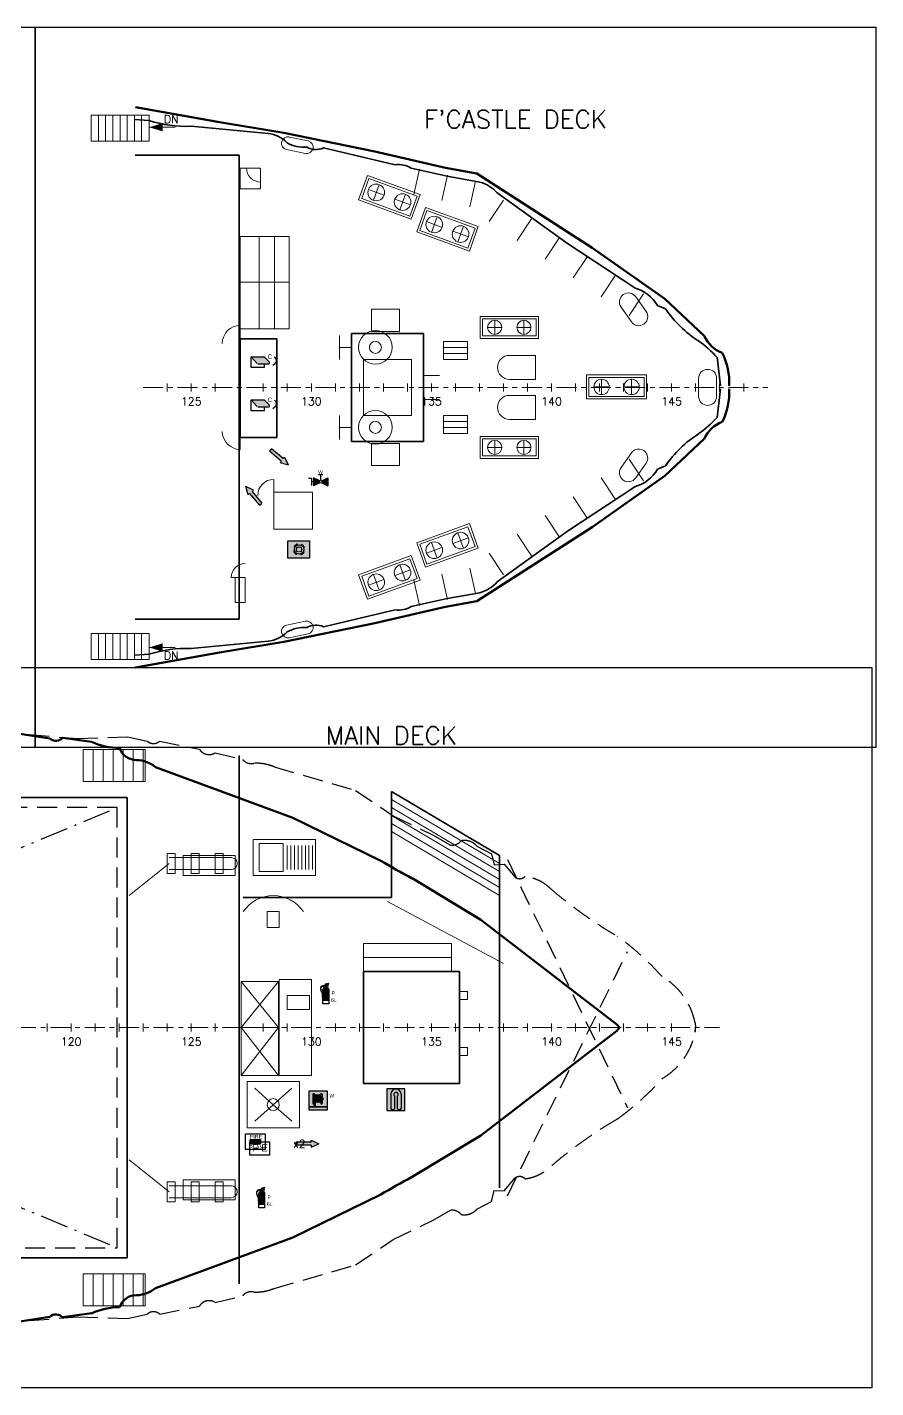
# Model space of a CAD drawing. Header units: millimetres. Extents: x -5000 to 92500, y -73000 to 27580.
# Drawn here: x 70902 to 92100, y -36000 to -2000 of the extents above; entities that cross this region are included whole.
import ezdxf
from ezdxf.enums import TextEntityAlignment as Align

# ---------------------------------------------------------------- set-up
doc = ezdxf.new("R2010")
doc.units = ezdxf.units.MM
for name, pattern in [('CENTER_S', [860, 500, -120, 120, -120]), ('DASHDOT_S', [1150, 700, -200, 50, -200]), ('DASHED_S', [750, 500, -250])]:
    doc.linetypes.add(name, pattern=pattern)
for name, color, linetype, lineweight in [('CENTER', 1, 'CENTER_S', 18), ('DASHDOT', 8, 'DASHDOT_S', 25), ('DASHED', 8, 'DASHED_S', 25), ('DETAIL', 9, 'Continuous', 13), ('DOOR', 4, 'Continuous', 18), ('FRAMES', 7, 'Continuous', 18), ('HULL', 7, 'Continuous', 50), ('STAIR', 6, 'Continuous', 18), ('STRUCT', 7, 'Continuous', 35), ('SYM-FF', 1, 'Continuous', 18), ('SYM-LSA', 3, 'Continuous', 18), ('TEXT', 7, 'Continuous', 18)]:
    doc.layers.add(name, color=color, linetype=linetype, lineweight=lineweight)
for name, color, linetype in [('dotted', 140, 'Continuous'), ('FIRE LINE', 1, 'Continuous'), ('HATCH', 1, 'Continuous'), ('INER2', 151, 'Continuous'), ('out line', 230, 'Continuous'), ('SYMBOL', 31, 'Continuous'), ('VENT', 210, 'Continuous')]:
    doc.layers.add(name, color=color, linetype=linetype)
doc.styles.add('ARIAL', font='arial.ttf')
doc.styles.add('ROMANS', font='romans.shx')
picture_1 = doc.add_image_def('image4.png', size_in_pixel=(575, 900))
picture_2 = doc.add_image_def('image5.png', size_in_pixel=(1050, 900))
picture_3 = doc.add_image_def('image6.png', size_in_pixel=(4825, 900))

# ---------------------------------------------------------------- blocks, each defined once
blk = doc.blocks.new('LBOO')
at = {"layer": 'INER2'}
h = blk.add_hatch(color=80, dxfattribs=at)
h.paths.add_polyline_path([(-2246.855, -998.691), (-2246.855, -997.659), (-2248.152, -997.659), (-2248.152, -998.691)])
h.paths.add_polyline_path([(-2247.78, -998.317, -0.284827), (-2247.777, -998.287), (-2247.743, -998.245, -0.062965), (-2247.752, -998.175, -0.101775), (-2247.729, -998.063), (-2247.756, -998.017, -0.284827), (-2247.755, -997.986, -0.140554), (-2247.612, -997.864, -0.284827), (-2247.582, -997.868), (-2247.54, -997.902, -0.165802), (-2247.358, -997.916), (-2247.312, -997.888, -0.284827), (-2247.281, -997.889, -0.140554), (-2247.159, -998.032, -0.284827), (-2247.163, -998.063), (-2247.197, -998.104, -0.062965), (-2247.188, -998.175, -0.101775), (-2247.211, -998.286), (-2247.184, -998.332, -0.284827), (-2247.184, -998.363, -0.140554), (-2247.328, -998.485, -0.284827), (-2247.358, -998.482), (-2247.399, -998.448, -0.165802), (-2247.581, -998.434), (-2247.627, -998.461, -0.284827), (-2247.658, -998.46, -0.140554)])
h.paths.add_polyline_path([(-2247.635, -998.175, -1), (-2247.304, -998.175, -1)])
at = {"layer": 'dotted', "color": 6}
for p, q in [((-2247.729, -998.063), (-2247.756, -998.017)), ((-2247.54, -997.902), (-2247.582, -997.868)), ((-2247.358, -997.916), (-2247.312, -997.888)), ((-2247.197, -998.104), (-2247.163, -998.063)), ((-2247.743, -998.245), (-2247.777, -998.287)), ((-2247.581, -998.434), (-2247.627, -998.461)), ((-2247.399, -998.448), (-2247.358, -998.482)), ((-2247.211, -998.286), (-2247.184, -998.332))]:
    blk.add_line(p, q, dxfattribs=at)
blk.add_lwpolyline([(-2248.152, -997.659), (-2246.855, -997.659), (-2246.855, -998.691), (-2248.152, -998.691)], close=True, dxfattribs=at)
for radius in [0.282, 0.165]:
    blk.add_circle((-2247.47, -998.175), radius, dxfattribs=at)
for centre, radius, start, end in [((-2247.731, -998.002), 0.0289, 146.58465, 210.17814), ((-2247.47, -998.175), 0.342, 114.5816, 146.58465), ((-2247.6, -997.89), 0.0289, 50.98811, 114.5816), ((-2247.297, -997.913), 0.0289, 56.58465, 120.17814), ((-2247.47, -998.175), 0.342, 24.5816, 56.58465), ((-2247.185, -998.044), 0.0289, 320.98811, 24.5816), ((-2247.754, -998.305), 0.0289, 140.98811, 204.5816), ((-2247.47, -998.175), 0.342, 204.5816, 236.58465), ((-2247.642, -998.436), 0.0289, 236.58465, 300.17814), ((-2247.34, -998.459), 0.0289, 230.98811, 294.5816), ((-2247.47, -998.175), 0.342, 294.5816, 326.58465), ((-2247.209, -998.347), 0.0289, 326.58465, 30.17814)]:
    blk.add_arc(centre, radius, start, end, dxfattribs=at)
blk = doc.blocks.new('FPR-LIFE BUOYS')
at = {"layer": 'dotted', "color": 1, "xscale": 0.45989954711139, "yscale": 0.45989954711139}
blk.add_blockref('LBOO', (1033.626, 459.06), dxfattribs=at)
blk = doc.blocks.new('hyd')
at = {"layer": 'FIRE LINE'}
for color, points in [(1, [(1942.494, -4114.805), (1942.122, -4114.633), (1942.122, -4115.111), (1942.494, -4114.939, -0.219445), (1942.463, -4114.872, -0.219445)]), (80, [(1942.608, -4114.805, -0.219445), (1942.639, -4114.872, -0.219445), (1942.608, -4114.939), (1942.981, -4115.111), (1942.981, -4114.633)])]:
    blk.add_hatch(color=color, dxfattribs=at).paths.add_polyline_path(points)
at = {"layer": 'dotted', "color": 6}
for p, q in [((1941.816, -4114.646), (1941.99, -4114.646)), ((1941.99, -4114.646), (1941.99, -4115.098)), ((1942.109, -4114.872), (1941.99, -4114.872)), ((1942.122, -4114.633), (1942.122, -4115.111)), ((1942.495, -4114.805), (1942.122, -4114.633)), ((1942.495, -4114.939), (1942.122, -4115.111)), ((1942.418, -4114.43), (1942.686, -4114.43)), ((1942.552, -4114.784), (1942.552, -4114.43)), ((1942.609, -4114.805), (1942.981, -4114.633)), ((1942.609, -4114.939), (1942.981, -4115.111)), ((1942.981, -4114.633), (1942.981, -4115.111))]:
    blk.add_line(p, q, dxfattribs=at)
blk.add_circle((1942.552, -4114.872), 0.088, dxfattribs=at)
at = {"layer": 'dotted', "color": 6, "style": 'ARIAL'}
blk.add_text('W', height=0.212, dxfattribs=at).set_placement((1942.4, -4114.388))
blk = doc.blocks.new('FPR-WATER FIRE HYDRANT')
at = {"layer": 'VENT', "color": 2, "xscale": 0.45989954711139, "yscale": 0.45989954711139}
blk.add_blockref('hyd', (-893.308, 1892.371), dxfattribs=at)
blk = doc.blocks.new('duc')
at = {"layer": 'HATCH'}
blk.add_hatch(color=2, dxfattribs=at).paths.add_polyline_path([(-2247.242, -951.283, 0.205997), (-2247.283, -951.265), (-2248.055, -951.265), (-2247.68, -951.661, 0.205997), (-2247.64, -951.678), (-2246.998, -951.678, 0.657476), (-2246.957, -951.584)])
at = {"layer": 'dotted', "color": 6}
for p, q in [((-2248.054, -951.263), (-2247.68, -951.659)), ((-2248.054, -951.263), (-2247.282, -951.263)), ((-2248.054, -951.911), (-2248.054, -951.263)), ((-2247.639, -951.677), (-2246.997, -951.677)), ((-2247.258, -951.677), (-2247.258, -951.911)), ((-2247.242, -951.281), (-2246.957, -951.583)), ((-2246.754, -951.764), (-2246.615, -951.657)), ((-2247.258, -951.911), (-2248.054, -951.911))]:
    blk.add_line(p, q, dxfattribs=at)
blk.add_lwpolyline([(-2246.754, -951.764), (-2246.615, -951.657)], dxfattribs=at)
for centre, radius, start, end in [((-2247.282, -951.319), 0.0558, 43.44032, 90), ((-2246.997, -951.621), 0.0558, 270, 43.44032), ((-2246.772, -951.48), 0.237, 311.72362, 57.12213)]:
    blk.add_arc(centre, radius, start, end, dxfattribs=at)
at = {"layer": 'dotted', "color": 6, "style": 'ARIAL'}
blk.add_text('C', height=0.264, dxfattribs=at).set_placement((-2247.06, -951.386))
blk = doc.blocks.new('FPR-CARGO SPACES VENTILATION FIRE DUMPING')
at = {"layer": 'dotted', "color": 6, "xscale": 0.45989954711139, "yscale": 0.45989954711139}
blk.add_blockref('duc', (1033.53, 437.634), dxfattribs=at)
blk = doc.blocks.new('arro')
at = {"layer": 'INER2'}
blk.add_hatch(color=80, dxfattribs=at).paths.add_polyline_path([(1721.956, -4085.057), (1721.956, -4085.164), (1721.044, -4085.164), (1721.043, -4085.359), (1721.956, -4085.359), (1721.956, -4085.465), (1722.413, -4085.261)])
at = {"layer": 'dotted', "color": 6}
for p, q in [((1721.957, -4085.164), (1721.044, -4085.164)), ((1721.044, -4085.164), (1721.044, -4085.359)), ((1721.957, -4085.359), (1721.044, -4085.359)), ((1721.957, -4085.164), (1721.957, -4085.057)), ((1721.957, -4085.057), (1722.413, -4085.261)), ((1721.957, -4085.465), (1722.413, -4085.261)), ((1721.957, -4085.359), (1721.957, -4085.465))]:
    blk.add_line(p, q, dxfattribs=at)
blk = doc.blocks.new('FPR-PRIMARY MEANS OF ESCAPE')
at = {"layer": 'VENT', "color": 1, "xscale": 0.45989954711139, "yscale": 0.45989954711139}
blk.add_blockref('arro', (-791.822, 1878.81), dxfattribs=at)
blk = doc.blocks.new('POW 6KG')
at = {"layer": 'SYMBOL'}
h = blk.add_hatch(color=1, dxfattribs=at)
edge = h.paths.add_edge_path()
edge.add_line((-2247.284, -963.924), (-2247.634, -963.924))
edge.add_line((-2247.634, -963.924), (-2247.634, -964.082))
edge.add_arc((-2248.466, -964.172), 0.837, 353.77345, 366.22655, ccw=False)
edge.add_line((-2247.634, -964.263), (-2247.634, -964.482))
edge.add_line((-2247.634, -964.482), (-2247.284, -964.482))
edge.add_line((-2247.284, -964.482), (-2247.284, -963.924))
h.paths.add_polyline_path([(-2247.284, -964.696), (-2247.634, -964.696)])
edge = h.paths.add_edge_path()
edge.add_arc((-2247.459, -963.864), 0.175, 90, 172.15004)
edge.add_line((-2247.632, -963.84), (-2247.285, -963.84))
edge.add_arc((-2247.459, -963.864), 0.175, 7.84996, 90)
h = blk.add_hatch(color=256, dxfattribs=at)
edge = h.paths.add_edge_path()
edge.add_line((-2247.42, -963.619), (-2247.303, -963.631))
edge.add_line((-2247.303, -963.631), (-2247.303, -963.619))
edge.add_line((-2247.303, -963.619), (-2247.42, -963.597))
edge.add_line((-2247.42, -963.597), (-2247.42, -963.559))
edge.add_line((-2247.42, -963.559), (-2247.279, -963.514))
edge.add_line((-2247.279, -963.514), (-2247.29, -963.483))
edge.add_line((-2247.29, -963.483), (-2247.501, -963.528))
edge.add_line((-2247.501, -963.528), (-2247.501, -963.615))
at = {"layer": 'dotted', "color": 6}
blk.add_lwpolyline([(-2247.285, -964.695), (-2247.636, -964.695), (-2247.636, -963.863, -0.414214), (-2247.46, -963.688), (-2247.46, -963.688, -0.414214), (-2247.285, -963.863)], format="xyb", close=True, dxfattribs=at)
for points in [[(-2247.285, -963.924), (-2247.636, -963.924)], [(-2247.634, -963.839), (-2247.287, -963.839)], [(-2247.29, -963.483), (-2247.501, -963.528)], [(-2247.501, -963.526), (-2247.501, -963.613)], [(-2247.501, -963.639), (-2247.501, -963.693)], [(-2247.42, -963.559), (-2247.279, -963.513)], [(-2247.42, -963.595), (-2247.42, -963.557)], [(-2247.303, -963.617), (-2247.42, -963.595)], [(-2247.42, -963.617), (-2247.303, -963.629)], [(-2247.42, -963.693), (-2247.42, -963.617)], [(-2247.303, -963.629), (-2247.303, -963.617)], [(-2247.279, -963.513), (-2247.29, -963.483)], [(-2247.67, -964.302), (-2247.643, -964.302)], [(-2247.636, -964.482), (-2247.285, -964.482)]]:
    blk.add_lwpolyline(points, dxfattribs=at)
blk.add_lwpolyline([(-2247.501, -963.693, -0.106872), (-2247.42, -963.693)], format="xyb", dxfattribs=at)
for points, knots in [([(-2247.501, -963.613), (-2247.514, -963.612), (-2247.527, -963.611), (-2247.568, -963.609), (-2247.595, -963.609), (-2247.649, -963.617), (-2247.676, -963.625), (-2247.712, -963.647), (-2247.724, -963.658), (-2247.745, -963.681), (-2247.753, -963.694), (-2247.769, -963.724), (-2247.776, -963.742), (-2247.782, -963.778), (-2247.783, -963.796), (-2247.777, -963.847), (-2247.767, -963.878), (-2247.746, -963.928), (-2247.736, -963.948), (-2247.719, -963.986), (-2247.71, -964.004), (-2247.696, -964.041), (-2247.689, -964.06), (-2247.68, -964.099), (-2247.677, -964.119), (-2247.67, -964.181), (-2247.669, -964.224), (-2247.67, -964.279), (-2247.67, -964.29), (-2247.67, -964.302)], [0.027104, 0.027104, 0.027104, 0.027104, 0.680846, 0.680846, 2.042538, 2.042538, 3.40423, 3.40423, 4.126415, 4.126415, 4.848601, 4.848601, 5.718136, 5.718136, 6.587672, 6.587672, 8.218711, 8.218711, 9.364028, 9.364028, 10.509345, 10.509345, 11.716642, 11.716642, 12.923939, 12.923939, 15.338534, 15.338534, 15.957922, 15.957922, 15.957922, 15.957922]), ([(-2247.643, -964.302), (-2247.642, -964.217), (-2247.64, -964.092), (-2247.717, -963.926), (-2247.781, -963.79), (-2247.688, -963.628), (-2247.575, -963.635), (-2247.501, -963.639)], [0, 0, 0, 0, 297.944458, 438.105277, 661.865253, 788.691466, 1028.865984, 1028.865984, 1028.865984, 1028.865984])]:
    blk.add_open_spline(points, degree=3, knots=knots, dxfattribs=at)
at = {"layer": 'dotted', "color": 6, "style": 'ARIAL'}
for s, height, p in [('6L', 0.2257, (-2247.155, -964.591)), ('p', 0.226, (-2247.106, -964.11))]:
    blk.add_text(s, height=height, dxfattribs=at).set_placement(p)
blk = doc.blocks.new('FPR-FIRE EXTINGUISHER (POWDER)')
at = {"layer": 'dotted', "color": 51, "xscale": 0.45989954711139, "yscale": 0.45989954711139}
blk.add_blockref('POW 6KG', (1033.573, 443.384), dxfattribs=at)
blk = doc.blocks.new('LJ')
at = {"layer": 'dotted'}
blk.add_hatch(color=51, dxfattribs=at).paths.add_polyline_path([(-2247.773, -989.98), (-2247.773, -990.848, 0.557077), (-2247.527, -990.848), (-2247.527, -990.115, -3.322169), (-2247.384, -990.115), (-2247.384, -990.848, 0.557077), (-2247.137, -990.848), (-2247.137, -989.98, 0.92057)])
at = {"layer": 'out line'}
h = blk.add_hatch(color=80, dxfattribs=at)
h.paths.add_polyline_path([(-2248.007, -990.966), (-2246.926, -990.966), (-2246.926, -989.667), (-2248.007, -989.667)])
h.paths.add_polyline_path([(-2247.137, -989.98), (-2247.137, -990.848, -0.557077), (-2247.384, -990.848), (-2247.384, -990.115, 3.322169), (-2247.527, -990.115), (-2247.527, -990.848, -0.557077), (-2247.773, -990.848), (-2247.773, -989.98, -0.92057)])
at = {"layer": 'dotted', "color": 6}
for p, q in [((-2246.925, -989.666), (-2248.005, -989.666)), ((-2248.005, -989.666), (-2248.005, -990.965)), ((-2247.771, -989.979), (-2247.771, -990.847)), ((-2247.135, -989.979), (-2247.135, -990.847)), ((-2246.925, -990.965), (-2246.925, -989.666)), ((-2247.525, -990.847), (-2247.525, -990.114)), ((-2247.382, -990.114), (-2247.382, -990.847)), ((-2248.005, -990.965), (-2246.925, -990.965))]:
    blk.add_line(p, q, dxfattribs=at)
for centre, radius, start, end in [((-2247.453, -990.006), 0.319, 4.7365, 175.2635), ((-2247.453, -990.006), 0.13, 303.50445, 236.49555), ((-2247.648, -990.77), 0.145, 211.75767, 328.24233), ((-2247.259, -990.77), 0.145, 211.75767, 328.24233)]:
    blk.add_arc(centre, radius, start, end, dxfattribs=at)
blk = doc.blocks.new('FPR-LIFE JAKET')
at = {"layer": 'dotted', "color": 51, "xscale": 0.45989954711139, "yscale": 0.45989954711139}
blk.add_blockref('LJ', (1033.608, 455.446), dxfattribs=at)
blk = doc.blocks.new('box')
at = {"layer": 'VENT'}
h = blk.add_hatch(color=1, dxfattribs=at)
h.paths.add_polyline_path([(1943.159, -4115.599), (1942.093, -4115.599), (1942.093, -4116.565), (1943.159, -4116.565)])
h.paths.add_polyline_path([(1942.861, -4116.356, -0.360452), (1942.827, -4116.391), (1942.793, -4116.391), (1942.793, -4115.771), (1942.827, -4115.771, -0.374684), (1942.861, -4115.807), (1942.861, -4116.082), (1942.873, -4116.082, -1), (1942.944, -4116.082, -1), (1942.873, -4116.082), (1942.861, -4116.082)])
h.paths.add_polyline_path([(1942.732, -4116.266), (1942.732, -4115.863, -0.405451), (1942.787, -4115.863), (1942.787, -4116.266, -0.405451)])
h.paths.add_polyline_path([(1942.89, -4116.082, -1), (1942.927, -4116.082, -1)])
h.paths.add_polyline_path([(1942.725, -4116.266, -0.357785), (1942.664, -4116.266), (1942.664, -4115.863, -0.357785), (1942.725, -4115.863)])
h.paths.add_polyline_path([(1942.657, -4116.266, -0.357785), (1942.596, -4116.266), (1942.596, -4115.863, -0.357785), (1942.657, -4115.863)])
h.paths.add_polyline_path([(1942.589, -4116.266, -0.357785), (1942.528, -4116.266), (1942.528, -4115.863, -0.357785), (1942.589, -4115.863)])
h.paths.add_polyline_path([(1942.522, -4116.266, -0.357785), (1942.46, -4116.266), (1942.46, -4115.863, -0.357785), (1942.522, -4115.863)])
h.paths.add_polyline_path([(1942.454, -4116.465), (1942.392, -4116.465), (1942.392, -4115.863, -0.357785), (1942.454, -4115.863)])
h.paths.add_polyline_path([(1942.457, -4116.471), (1942.438, -4116.514), (1942.407, -4116.514), (1942.389, -4116.471)])
h.paths.add_polyline_path([(1942.386, -4116.391), (1942.352, -4116.391, -0.376553), (1942.318, -4116.354), (1942.318, -4115.807, -0.376553), (1942.352, -4115.771), (1942.386, -4115.771)])
blk.add_hatch(color=3, dxfattribs=at).paths.add_polyline_path([(1943.159, -4116.565), (1942.093, -4116.565), (1942.093, -4116.767), (1943.159, -4116.767)])
at = {"layer": 'dotted', "color": 6}
for p, q in [((1942.318, -4115.807), (1942.318, -4116.354)), ((1942.352, -4115.771), (1942.386, -4115.771)), ((1942.386, -4115.771), (1942.386, -4116.391)), ((1942.393, -4116.465), (1942.393, -4115.863)), ((1942.454, -4115.863), (1942.454, -4116.465)), ((1942.461, -4116.266), (1942.461, -4115.863)), ((1942.522, -4115.863), (1942.522, -4116.266)), ((1942.529, -4116.266), (1942.529, -4115.863)), ((1942.59, -4115.863), (1942.59, -4116.266)), ((1942.596, -4116.266), (1942.596, -4115.863)), ((1942.658, -4115.863), (1942.658, -4116.266)), ((1942.664, -4116.266), (1942.664, -4115.863)), ((1942.726, -4115.863), (1942.726, -4116.266)), ((1942.732, -4116.266), (1942.732, -4115.863)), ((1942.787, -4115.863), (1942.787, -4116.266)), ((1942.794, -4115.771), (1942.794, -4116.391)), ((1942.794, -4115.771), (1942.828, -4115.771)), ((1942.861, -4115.807), (1942.861, -4116.356)), ((1942.352, -4116.391), (1942.386, -4116.391)), ((1942.389, -4116.471), (1942.457, -4116.471)), ((1942.407, -4116.514), (1942.389, -4116.471)), ((1942.393, -4116.465), (1942.454, -4116.465)), ((1942.407, -4116.514), (1942.439, -4116.514)), ((1942.439, -4116.514), (1942.457, -4116.471)), ((1942.794, -4116.391), (1942.828, -4116.391)), ((1942.861, -4116.082), (1942.945, -4116.082)), ((1942.909, -4116.117), (1942.909, -4116.046))]:
    blk.add_line(p, q, dxfattribs=at)
for points in [[(1942.094, -4115.599), (1943.16, -4115.599), (1943.16, -4116.767), (1942.094, -4116.767)], [(1942.094, -4116.565), (1943.16, -4116.565), (1943.16, -4116.565), (1942.094, -4116.565)]]:
    blk.add_lwpolyline(points, close=True, dxfattribs=at)
for radius in [0.0356, 0.0187]:
    blk.add_circle((1942.909, -4116.082), radius, dxfattribs=at)
for centre, radius, start, end in [((1942.356, -4115.808), 0.0379, 95.97699, 178.51314), ((1942.423, -4115.901), 0.0483, 50.62715, 129.37285), ((1942.491, -4115.901), 0.0483, 50.62715, 129.37285), ((1942.559, -4115.901), 0.0483, 50.62715, 129.37285), ((1942.627, -4115.901), 0.0483, 50.62715, 129.37285), ((1942.695, -4115.901), 0.0483, 50.62715, 129.37285), ((1942.76, -4115.892), 0.0393, 45.84645, 134.15355), ((1942.824, -4115.808), 0.0379, 1.48686, 84.02301), ((1942.356, -4116.353), 0.0379, 181.48686, 264.02301), ((1942.491, -4116.228), 0.0483, 230.62715, 309.37285), ((1942.559, -4116.228), 0.0483, 230.62715, 309.37285), ((1942.627, -4116.228), 0.0483, 230.62715, 309.37285), ((1942.695, -4116.228), 0.0483, 230.62715, 309.37285), ((1942.76, -4116.238), 0.0393, 225.84645, 314.15355), ((1942.824, -4116.353), 0.0379, 275.97699, 358.51314)]:
    blk.add_arc(centre, radius, start, end, dxfattribs=at)
at = {"layer": 'dotted', "color": 6, "style": 'ARIAL'}
blk.add_text('W', height=0.212, dxfattribs=at).set_placement((1943.305, -4116.011))
blk = doc.blocks.new('FPR-FIRE BOX HOSE WITH NOZZLES')
at = {"layer": 'VENT', "color": 2, "xscale": 0.45989954711139, "yscale": 0.45989954711139}
blk.add_blockref('box', (-893.447, 1893.031), dxfattribs=at)
blk = doc.blocks.new('fs')
at = {"layer": 'dotted', "color": 6}
for p, q in [((1941.965, -4109.374), (1943.141, -4109.374)), ((1941.965, -4110.175), (1941.965, -4109.374)), ((1943.141, -4109.374), (1943.141, -4110.175)), ((1943.141, -4110.175), (1941.965, -4110.175))]:
    blk.add_line(p, q, dxfattribs=at)
at = {"layer": 'HATCH', "style": 'ARIAL'}
blk.add_text('F E', height=0.4243, dxfattribs=at).set_placement((1942.115, -4109.948))
blk = doc.blocks.new("FPR-SAF. LOCKER WITH FIREMAN'S OUTFIT")
at = {"layer": 'VENT', "color": 2, "xscale": 0.45989954711139, "yscale": 0.45989954711139}
blk.add_blockref('fs', (-893.379, 1890.083), dxfattribs=at)
blk = doc.blocks.new('fie')
at = {"layer": 'HATCH'}
blk.add_hatch(color=256, dxfattribs=at).paths.add_polyline_path([(1942.954, -4111.097), (1942.335, -4111.097), (1942.335, -4111.379), (1942.954, -4111.379)])
at = {"layer": 'dotted', "color": 6}
for p, q in [((1942.061, -4110.762), (1943.229, -4110.762)), ((1942.061, -4111.696), (1942.061, -4110.762)), ((1943.229, -4110.762), (1943.229, -4111.696)), ((1943.229, -4111.696), (1942.061, -4111.696)), ((1942.336, -4111.097), (1942.955, -4111.097)), ((1942.336, -4111.379), (1942.336, -4111.097)), ((1942.955, -4111.379), (1942.336, -4111.379)), ((1942.955, -4111.097), (1942.955, -4111.379))]:
    blk.add_line(p, q, dxfattribs=at)
at = {"layer": 'dotted', "color": 6, "style": 'ARIAL'}
for s, p in [('FIRE', (1942.324, -4111.049)), ('PLAN', (1942.283, -4111.679))]:
    blk.add_text(s, height=0.2312, dxfattribs=at).set_placement(p)
blk = doc.blocks.new('FPR-FIRE PLAN LOCATION')
at = {"layer": 'VENT', "color": 2, "xscale": 0.45989954711139, "yscale": 0.45989954711139}
blk.add_blockref('fie', (-893.422, 1890.752), dxfattribs=at)

msp = doc.modelspace()

# ---------------------------------------------------------------- hatches: boundary and pattern name
at = {"layer": 'STAIR'}
h = msp.add_hatch(color=7, dxfattribs=at)
h.dxf.hatch_style = 1
h.paths.add_polyline_path([(73950, -4500), (74284, -4603), (74284, -4397)])
h = msp.add_hatch(color=7, dxfattribs=at)
h.dxf.hatch_style = 1
h.paths.add_polyline_path([(73950, -17500), (74284, -17603), (74284, -17397)])

# ---------------------------------------------------------------- linework, layer by layer
at = {"layer": 'CENTER'}
for p, q in [((73800, -11000), (89400, -11000)), ((-4200, -27000), (88200, -27000))]:
    msp.add_line(p, q, dxfattribs=at)
at = {"layer": 'DASHDOT'}
for p, q in [((46850, -32500), (73150, -21500)), ((46850, -21500), (73150, -32500))]:
    msp.add_line(p, q, dxfattribs=at)
at = {"layer": 'DASHED'}
for p, q in [((70952, -19678), (72168, -19776)), ((72168, -19776), (73406, -19735)), ((73406, -19735), (73902, -19842)), ((74210, -19841), (75205, -20039)), ((75601, -20130), (76285, -20298)), ((77074, -20483), (79107, -21070)), ((79107, -21070), (80046, -21708)), ((73150, -21500), (46850, -21500)), ((73150, -32500), (73150, -21500)), ((80046, -21708), (81045, -22187)), ((81045, -22187), (81485, -22442)), ((82138, -22466), (82499, -22654)), ((82499, -22654), (82570, -22930)), ((82570, -22930), (82813, -22918)), ((82813, -22918), (83092, -23243)), ((82900, -22800), (85900, -29000)), ((82900, -31200), (85900, -25100)), ((87586, -26883), (87600, -27000)), ((87586, -27117), (87600, -27000)), ((82813, -31082), (83092, -30757)), ((82499, -31346), (82570, -31070)), ((82570, -31070), (82813, -31082)), ((81045, -31813), (81485, -31558)), ((82138, -31534), (82499, -31346)), ((80046, -32292), (81045, -31813)), ((79107, -32930), (80046, -32292)), ((46850, -32500), (73150, -32500)), ((77074, -33517), (79107, -32930)), ((74210, -34159), (75205, -33961)), ((75601, -33870), (76285, -33702)), ((70952, -34322), (72168, -34224)), ((72168, -34224), (73406, -34265)), ((73406, -34265), (73902, -34158))]:
    msp.add_line(p, q, dxfattribs=at)
for centre, radius, start, end in [((74056, -19669), 231, 228.2376, 311.8565), ((75445, -19897), 280, 210.6053, 303.749), ((76500, -20126), 275, 218.6767, 285.0782), ((76613, -21596), 1204, 67.4936, 91.9912), ((81499, -22119), 323, 267.5467, 318.8261), ((81825, -22737), 414, 40.847, 101.556), ((83204, -23083), 195, 234.8066, 314.3905), ((83199, -24335), 1121, 47.006, 82.7444), ((91269, -15066), 11169, 229.1508, 239.7339), ((81656, -30252), 6823, 41.5717, 54.2809), ((85885, -27222), 1735, 11.2885, 59.6933), ((85885, -26778), 1735, 300.3067, 348.7115), ((81656, -23748), 6823, 305.7191, 318.4283), ((91269, -38934), 11169, 120.2661, 130.8492), ((83199, -29665), 1121, 277.2556, 312.994), ((83204, -30917), 195, 45.6095, 125.1934), ((81499, -31881), 323, 41.1739, 92.4533), ((81825, -31263), 414, 258.444, 319.153), ((76500, -33874), 275, 74.9218, 141.3233), ((76613, -32404), 1204, 268.0088, 292.5064), ((75445, -34103), 280, 56.251, 149.3947), ((74056, -34331), 231, 48.1435, 131.7624)]:
    msp.add_arc(centre, radius, start, end, dxfattribs=at)
at = {"layer": 'DETAIL'}
for p, q in [((77449, -4744), (77918, -4843)), ((77382, -5057), (77851, -5156)), ((76730, -5520), (76225, -5520)), ((76225, -5520), (76225, -6040)), ((76730, -5520), (76380, -5520)), ((76730, -6040), (76730, -5520)), ((79403, -5705), (79181, -6316)), ((80719, -6184), (79403, -5705)), ((80700, -5545), (80562, -6180)), ((81400, -5697), (81262, -6333)), ((76225, -6040), (76730, -6040)), ((79439, -5782), (79258, -6280)), ((79426, -6059), (79817, -6201)), ((80642, -6220), (79439, -5782)), ((79550, -6326), (79692, -5935)), ((82100, -5850), (81962, -6485)), ((79181, -6316), (80497, -6795)), ((79258, -6280), (80461, -6718)), ((80083, -6299), (80474, -6441)), ((80208, -6565), (80350, -6174)), ((80461, -6718), (80642, -6220)), ((80497, -6795), (80719, -6184)), ((82800, -6319), (82438, -6859)), ((80853, -6505), (80631, -7116)), ((80889, -6582), (80708, -7080)), ((82169, -6984), (80853, -6505)), ((82092, -7020), (80889, -6582)), ((81000, -7126), (81142, -6735)), ((83500, -6789), (83138, -7329)), ((80631, -7116), (81947, -7595)), ((80708, -7080), (81911, -7518)), ((80876, -6859), (81267, -7001)), ((81533, -7099), (81924, -7241)), ((81658, -7365), (81800, -6974)), ((81911, -7518), (82092, -7020)), ((81947, -7595), (82169, -6984)), ((77450, -7230), (76225, -7230)), ((76225, -7230), (76225, -9540)), ((76700, -9540), (76700, -7230)), ((77080, -9540), (77080, -7230)), ((77450, -9540), (77450, -7230)), ((84200, -7258), (83838, -7798)), ((84900, -7727), (84538, -8267)), ((76225, -8375), (77450, -8375)), ((85600, -8197), (85238, -8736)), ((86300, -8666), (85938, -9206)), ((86105, -8737), (86363, -9105)), ((80200, -9050), (79500, -9050)), ((79500, -9050), (79500, -9600)), ((80200, -9600), (80200, -9050)), ((85737, -8995), (85995, -9363)), ((83675, -9225), (82215, -9225)), ((82215, -9225), (82215, -9775)), ((83615, -9285), (82275, -9285)), ((82275, -9285), (82275, -9715)), ((82404, -9500), (82756, -9500)), ((82580, -9676), (82580, -9324)), ((83134, -9500), (83486, -9500)), ((83310, -9676), (83310, -9324)), ((83615, -9715), (83615, -9285)), ((83675, -9775), (83675, -9225)), ((76225, -9540), (77450, -9540)), ((78700, -10300), (78700, -9700)), ((79500, -9600), (80200, -9600)), ((81900, -9850), (81300, -9850)), ((81300, -9850), (81300, -10300)), ((81900, -10300), (81900, -9850)), ((82215, -9775), (83675, -9775)), ((82275, -9715), (83615, -9715)), ((78700, -10000), (79000, -10000)), ((81300, -10000), (81900, -10000)), ((81300, -10150), (81900, -10150)), ((82950, -10200), (83600, -10200)), ((83600, -10800), (83600, -10200)), ((80500, -10300), (79300, -10300)), ((79300, -10300), (79300, -11700)), ((80500, -11700), (80500, -10300)), ((81300, -10300), (81900, -10300)), ((80800, -10700), (81200, -10700)), ((82950, -10800), (83600, -10800)), ((86375, -10690), (84875, -10690)), ((84875, -10690), (84875, -11290)), ((86315, -10750), (84935, -10750)), ((84935, -10750), (84935, -11230)), ((85250, -11182), (85250, -10798)), ((86000, -11182), (86000, -10798)), ((86315, -11230), (86315, -10750)), ((86375, -11290), (86375, -10690)), ((87675, -11225), (87675, -10775)), ((88125, -11225), (88125, -10775)), ((82950, -11200), (83600, -11200)), ((83600, -11200), (83600, -11800)), ((85058, -10990), (85442, -10990)), ((85808, -10990), (86192, -10990)), ((80800, -11300), (81200, -11300)), ((84875, -11290), (86375, -11290)), ((84935, -11230), (86315, -11230)), ((78700, -11700), (78700, -12300)), ((79300, -11700), (80500, -11700)), ((81300, -11700), (81900, -11700)), ((81300, -12150), (81300, -11700)), ((81300, -11850), (81900, -11850)), ((81900, -11700), (81900, -12150)), ((82950, -11800), (83600, -11800)), ((78700, -12000), (79000, -12000)), ((81300, -12000), (81900, -12000)), ((81900, -12150), (81300, -12150)), ((82215, -12225), (83675, -12225)), ((82215, -12775), (82215, -12225)), ((83675, -12225), (83675, -12775)), ((80200, -12400), (79500, -12400)), ((79500, -12400), (79500, -12950)), ((80200, -12950), (80200, -12400)), ((82275, -12285), (83615, -12285)), ((82275, -12715), (82275, -12285)), ((82404, -12500), (82756, -12500)), ((82580, -12324), (82580, -12676)), ((83134, -12500), (83486, -12500)), ((83310, -12324), (83310, -12676)), ((83615, -12285), (83615, -12715)), ((83675, -12775), (82215, -12775)), ((83615, -12715), (82275, -12715)), ((85737, -13005), (85995, -12637)), ((86300, -13334), (85938, -12794)), ((86105, -13263), (86363, -12895)), ((79500, -12950), (80200, -12950)), ((77060, -13700), (77060, -13300)), ((85600, -13803), (85238, -13264)), ((78030, -13620), (77060, -13620)), ((77060, -13620), (77060, -14540)), ((78030, -14540), (78030, -13620)), ((84900, -14273), (84538, -13733)), ((84200, -14742), (83838, -14202)), ((77060, -14540), (78030, -14540)), ((80631, -14884), (81947, -14405)), ((80708, -14920), (81911, -14482)), ((81911, -14482), (82092, -14980)), ((81947, -14405), (82169, -15016)), ((80853, -15495), (80631, -14884)), ((80889, -15418), (80708, -14920)), ((81000, -14874), (81142, -15265)), ((81533, -14901), (81924, -14759)), ((81658, -14635), (81800, -15026)), ((83500, -15211), (83138, -14671)), ((79181, -15684), (80497, -15205)), ((79258, -15720), (80461, -15282)), ((80461, -15282), (80642, -15780)), ((80497, -15205), (80719, -15816)), ((82169, -15016), (80853, -15495)), ((80876, -15141), (81267, -14999)), ((82092, -14980), (80889, -15418)), ((82800, -15681), (82438, -15141)), ((80083, -15701), (80474, -15559)), ((80208, -15435), (80350, -15826)), ((82100, -16150), (81962, -15515)), ((76350, -15750), (76000, -15750)), ((76350, -15750), (76100, -15750)), ((76100, -15750), (76100, -16380)), ((76350, -16380), (76350, -15750)), ((79403, -16295), (79181, -15684)), ((79439, -16218), (79258, -15720)), ((80719, -15816), (79403, -16295)), ((79426, -15941), (79817, -15799)), ((80642, -15780), (79439, -16218)), ((79550, -15674), (79692, -16065)), ((80700, -16455), (80562, -15820)), ((81400, -16303), (81262, -15667)), ((76100, -16380), (76350, -16380)), ((77382, -16943), (77851, -16844)), ((77449, -17256), (77918, -17157)), ((80000, -21100), (82700, -22700)), ((80000, -21300), (82700, -22900)), ((80000, -21500), (82700, -23100)), ((80000, -21700), (82700, -23300)), ((80000, -21900), (82700, -23500)), ((80000, -22100), (82700, -23700)), ((78100, -22300), (76550, -22300)), ((76550, -22300), (76550, -23200)), ((77300, -22400), (76700, -22400)), ((76700, -22400), (76700, -23100)), ((77300, -23100), (77300, -22400)), ((78100, -23200), (78100, -22300)), ((74600, -22650), (74400, -22650)), ((74400, -22650), (74400, -23150)), ((74450, -22750), (76000, -22750)), ((74600, -23150), (74600, -22650)), ((76100, -22700), (74800, -22700)), ((74800, -22700), (74800, -23200)), ((75200, -22650), (75000, -22650)), ((75000, -22650), (75000, -23150)), ((75200, -23150), (75200, -22650)), ((75800, -22650), (75600, -22650)), ((75600, -22650), (75600, -23150)), ((75800, -23150), (75800, -22650)), ((76100, -23200), (76100, -22700)), ((77400, -23050), (77400, -22450)), ((77490, -23050), (77490, -22450)), ((77580, -23050), (77580, -22450)), ((77670, -23050), (77670, -22450)), ((77760, -23050), (77760, -22450)), ((77850, -23050), (77850, -22450)), ((77940, -23050), (77940, -22450)), ((78030, -23050), (78030, -22450)), ((73450, -23700), (74450, -22900)), ((74450, -23050), (76000, -23050)), ((76700, -23100), (77300, -23100)), ((74400, -23150), (74600, -23150)), ((74800, -23200), (76100, -23200)), ((75000, -23150), (75200, -23150)), ((75600, -23150), (75800, -23150)), ((76550, -23200), (78100, -23200)), ((77200, -24100), (76900, -24100)), ((76900, -24100), (76900, -24500)), ((77200, -24500), (77200, -24100)), ((79900, -23850), (82800, -25400)), ((76900, -24500), (77200, -24500)), ((81500, -24900), (79300, -24900)), ((79300, -24900), (79300, -25250)), ((81500, -25250), (81500, -24900)), ((81500, -25250), (79300, -25250)), ((79300, -25250), (79300, -25600)), ((79300, -25250), (81500, -25250)), ((81500, -25600), (81500, -25250)), ((78000, -25800), (77200, -25800)), ((77200, -25800), (77200, -28200)), ((78000, -28200), (78000, -25800)), ((79300, -25600), (81500, -25600)), ((77180, -25850), (76250, -25850)), ((76250, -25850), (76250, -27000)), ((76250, -27000), (77180, -25850)), ((76250, -25850), (77180, -27000)), ((77180, -27000), (77180, -25850)), ((81900, -26100), (81700, -26100)), ((81700, -26100), (81700, -26300)), ((81900, -26300), (81900, -26100)), ((77950, -26200), (77400, -26200)), ((77400, -26200), (77400, -26550)), ((77950, -26550), (77950, -26200)), ((81700, -26300), (81900, -26300)), ((77400, -26550), (77950, -26550)), ((77180, -27000), (76250, -27000)), ((76250, -27000), (76250, -28200)), ((76250, -28200), (77180, -27000)), ((76250, -27000), (77180, -28200)), ((76250, -27000), (77180, -27000)), ((77180, -28200), (77180, -27000)), ((81900, -27500), (81700, -27500)), ((81700, -27500), (81700, -27700)), ((81900, -27700), (81900, -27500)), ((81700, -27700), (81900, -27700)), ((76250, -28200), (77180, -28200)), ((77200, -28200), (78000, -28200)), ((77700, -28350), (76400, -28350)), ((76400, -28350), (76400, -29500)), ((77050, -28925), (76590, -28515)), ((77050, -28925), (77510, -28515)), ((77700, -29500), (77700, -28350)), ((77050, -28925), (76590, -29335)), ((77050, -28925), (77510, -29335)), ((76400, -29500), (77700, -29500)), ((73450, -30300), (74450, -31100)), ((74600, -30850), (74400, -30850)), ((74400, -30850), (74400, -31350)), ((74600, -31350), (74600, -30850)), ((76100, -30800), (74800, -30800)), ((74800, -30800), (74800, -31300)), ((75200, -30850), (75000, -30850)), ((75000, -30850), (75000, -31350)), ((75200, -31350), (75200, -30850)), ((75800, -30850), (75600, -30850)), ((75600, -30850), (75600, -31350)), ((75800, -31350), (75800, -30850)), ((76100, -31300), (76100, -30800)), ((74450, -30950), (76000, -30950)), ((74450, -31250), (76000, -31250)), ((74400, -31350), (74600, -31350)), ((74800, -31300), (76100, -31300)), ((75000, -31350), (75200, -31350)), ((75600, -31350), (75800, -31350))]:
    msp.add_line(p, q, dxfattribs=at)
for centre, radius in [((79621, -6130), 208), ((80279, -6370), 208), ((81071, -6930), 208), ((81729, -7170), 208), ((82580, -9500), 176), ((83310, -9500), 176), ((79600, -10000), 420), ((79600, -10000), 150), ((85250, -10990), 192), ((86000, -10990), 192), ((79600, -12000), 420), ((79600, -12000), 150), ((82580, -12500), 176), ((83310, -12500), 176), ((81071, -15070), 208), ((81729, -14830), 208), ((80279, -15630), 208), ((79621, -15870), 208), ((77050, -28925), 150)]:
    msp.add_circle(centre, radius, dxfattribs=at)
for centre, radius, start, end in [((77415, -4900), 160, 78, 258), ((77885, -5000), 160, 258, 78), ((76730, -5520), 350, 180, 270), ((85921, -8866), 225, 35, 215), ((86179, -9234), 225, 215, 35), ((82950, -10500), 300, 90, 270), ((87900, -10775), 225, 0, 180), ((82950, -11500), 300, 90, 270), ((87900, -11225), 225, 180, 0), ((86179, -12766), 225, 325, 145), ((85921, -13134), 225, 145, 325), ((77060, -13700), 400, 90, 180), ((76350, -15750), 350, 90, 180), ((77415, -17100), 160, 102, 282), ((77885, -17000), 160, 282, 102), ((76000, -22900), 150, 270, 90), ((77050, -24603), 903, 33.855, 146.145), ((76000, -31100), 150, 270, 90)]:
    msp.add_arc(centre, radius, start, end, dxfattribs=at)
at = {"layer": 'DOOR'}
for p, q in [((76225, -9900), (76225, -9450)), ((76225, -12100), (76225, -12550))]:
    msp.add_line(p, q, dxfattribs=at)
for centre, start, end in [((76225, -9900), 90, 180), ((76225, -12100), 180, 270)]:
    msp.add_arc(centre, 450, start, end, dxfattribs=at)
at = {"layer": 'FRAMES'}
for p, q in [((74400, -11100), (74400, -10900)), ((75000, -11100), (75000, -10900)), ((75600, -11100), (75600, -10900)), ((76200, -11100), (76200, -10900)), ((76800, -11100), (76800, -10900)), ((77400, -11100), (77400, -10900)), ((78000, -11100), (78000, -10900)), ((78600, -11100), (78600, -10900)), ((79200, -11100), (79200, -10900)), ((79800, -11100), (79800, -10900)), ((80400, -11100), (80400, -10900)), ((81000, -11100), (81000, -10900)), ((81600, -11100), (81600, -10900)), ((82200, -11100), (82200, -10900)), ((82800, -11100), (82800, -10900)), ((83400, -11100), (83400, -10900)), ((84000, -11100), (84000, -10900)), ((84600, -11100), (84600, -10900)), ((85200, -11100), (85200, -10900)), ((85800, -11100), (85800, -10900)), ((86400, -11100), (86400, -10900)), ((87000, -11100), (87000, -10900)), ((87600, -11100), (87600, -10900)), ((88200, -11100), (88200, -10900)), ((88800, -11100), (88800, -10900)), ((71400, -27100), (71400, -26900)), ((72000, -27100), (72000, -26900)), ((72600, -27100), (72600, -26900)), ((73200, -27100), (73200, -26900)), ((73800, -27100), (73800, -26900)), ((74400, -27100), (74400, -26900)), ((75000, -27100), (75000, -26900)), ((75600, -27100), (75600, -26900)), ((76200, -27100), (76200, -26900)), ((76800, -27100), (76800, -26900)), ((77400, -27100), (77400, -26900)), ((78000, -27100), (78000, -26900)), ((78600, -27100), (78600, -26900)), ((79200, -27100), (79200, -26900)), ((79800, -27100), (79800, -26900)), ((80400, -27100), (80400, -26900)), ((81000, -27100), (81000, -26900)), ((81600, -27100), (81600, -26900)), ((82200, -27100), (82200, -26900)), ((82800, -27100), (82800, -26900)), ((83400, -27100), (83400, -26900)), ((84000, -27100), (84000, -26900)), ((84600, -27100), (84600, -26900)), ((85200, -27100), (85200, -26900)), ((85800, -27100), (85800, -26900)), ((86400, -27100), (86400, -26900)), ((87000, -27100), (87000, -26900)), ((87600, -27100), (87600, -26900))]:
    msp.add_line(p, q, dxfattribs=at)
at = {"layer": 'HULL'}
for p, q in [((73607, -4001), (75709, -4377)), ((75709, -4377), (77315, -4640)), ((77315, -4640), (79589, -5104)), ((79589, -5104), (81348, -5516)), ((81348, -5516), (82136, -5659)), ((82136, -5659), (85015, -7510)), ((85015, -7510), (86829, -8790)), ((86829, -8790), (87817, -9715)), ((86829, -13210), (87817, -12285)), ((85015, -14490), (86829, -13210)), ((82136, -16341), (85015, -14490)), ((79589, -16896), (81348, -16484)), ((81348, -16484), (82136, -16341)), ((77315, -17360), (79589, -16896)), ((73607, -17999), (75709, -17623)), ((75709, -17623), (77315, -17360)), ((70449, -19614), (71467, -19776)), ((71788, -19761), (72505, -19861)), ((74108, -20492), (75531, -21012)), ((75531, -21012), (77540, -21758)), ((77540, -21758), (79732, -22828)), ((80516, -23269), (82231, -24304)), ((82231, -24304), (84258, -25866)), ((84258, -25866), (85631, -26922)), ((84258, -28134), (85631, -27078)), ((85631, -26922), (85700, -27000)), ((85631, -27078), (85700, -27000)), ((82231, -29696), (84258, -28134)), ((80516, -30731), (82231, -29696)), ((77540, -32242), (79732, -31172)), ((75531, -32988), (77540, -32242)), ((74108, -33508), (75531, -32988)), ((70449, -34386), (71467, -34224)), ((71788, -34239), (72505, -34139))]:
    msp.add_line(p, q, dxfattribs=at)
for centre, radius, start, end in [((88521, -9415), 765, 203.0388, 250.3868), ((86729, -10894), 1712, 357.781, 26.2617), ((86729, -11106), 1712, 333.7383, 2.219), ((88521, -12585), 765, 109.6132, 156.9612), ((71619, -19595), 236, 229.8932, 315.641), ((73228, -18240), 1774, 245.9396, 269.4678), ((73625, -19879), 435, 198.2303, 271.4258), ((73615, -21083), 770, 50.1802, 88.4865), ((88149, -8776), 16380, 239.0798, 242.2291), ((88149, -45224), 16380, 117.7709, 120.9202), ((73615, -32917), 770, 271.5135, 309.8198), ((73228, -35760), 1774, 90.5322, 114.0604), ((73625, -34121), 435, 88.5742, 161.7697), ((71619, -34405), 236, 44.359, 130.1068)]:
    msp.add_arc(centre, radius, start, end, dxfattribs=at)
at = {"layer": 'STAIR'}
for p, q in [((73950, -4200), (72500, -4200)), ((72500, -4200), (72500, -4850)), ((72680, -4850), (72680, -4200)), ((72860, -4850), (72860, -4200)), ((73040, -4850), (73040, -4200)), ((73220, -4850), (73220, -4200)), ((73400, -4850), (73400, -4200)), ((73580, -4850), (73580, -4200)), ((73760, -4850), (73760, -4200)), ((73950, -4850), (73950, -4200)), ((74600, -4500), (73950, -4500)), ((72500, -4850), (73950, -4850)), ((73950, -17150), (72500, -17150)), ((72500, -17150), (72500, -17800)), ((72680, -17800), (72680, -17150)), ((72860, -17800), (72860, -17150)), ((73040, -17800), (73040, -17150)), ((73220, -17800), (73220, -17150)), ((73400, -17800), (73400, -17150)), ((73580, -17800), (73580, -17150)), ((73760, -17800), (73760, -17150)), ((73950, -17800), (73950, -17150)), ((74600, -17500), (73950, -17500)), ((72500, -17800), (73950, -17800)), ((73850, -20050), (72300, -20050)), ((72300, -20050), (72300, -20850)), ((72550, -20850), (72550, -20050)), ((72800, -20850), (72800, -20050)), ((73050, -20850), (73050, -20050)), ((73300, -20850), (73300, -20050)), ((73550, -20850), (73550, -20050)), ((73800, -20850), (73800, -20050)), ((73850, -20850), (73850, -20050)), ((72300, -20850), (73850, -20850)), ((72300, -33150), (73850, -33150)), ((72300, -33950), (72300, -33150)), ((72550, -33150), (72550, -33950)), ((72800, -33150), (72800, -33950)), ((73050, -33150), (73050, -33950)), ((73300, -33150), (73300, -33950)), ((73550, -33150), (73550, -33950)), ((73800, -33150), (73800, -33950)), ((73850, -33150), (73850, -33950)), ((73850, -33950), (72300, -33950))]:
    msp.add_line(p, q, dxfattribs=at)
at = {"layer": 'STRUCT'}
for p, q in [((73589, -4309), (73944, -4332)), ((74999, -4476), (76921, -4657)), ((78301, -5017), (80095, -5439)), ((73600, -5200), (76200, -5200)), ((76200, -5200), (76200, -16790)), ((80496, -5521), (81395, -5722)), ((81395, -5722), (82210, -5869)), ((82641, -6141), (84400, -7404)), ((84400, -7404), (86077, -8516)), ((86644, -8953), (86847, -9039)), ((77140, -9790), (76225, -9790)), ((76225, -9790), (76225, -12250)), ((77140, -12250), (77140, -9790)), ((80800, -9650), (79000, -9650)), ((79000, -9650), (79000, -12350)), ((80800, -12350), (80800, -9650)), ((88134, -10249), (88220, -10960)), ((88134, -11751), (88220, -11040)), ((76225, -12250), (77140, -12250)), ((79000, -12350), (80800, -12350)), ((86644, -13047), (86847, -12961)), ((84400, -14596), (86077, -13484)), ((82641, -15859), (84400, -14596)), ((80496, -16479), (81395, -16278)), ((81395, -16278), (82210, -16131)), ((78301, -16983), (80095, -16561)), ((76200, -16790), (73600, -16790)), ((73589, -17691), (73944, -17668)), ((74999, -17524), (76921, -17343)), ((76200, -20200), (76200, -33400)), ((73400, -21250), (46600, -21250)), ((73400, -32750), (73400, -21250)), ((80000, -23750), (80000, -21100)), ((80000, -21100), (82700, -22700)), ((82700, -22700), (82700, -31000)), ((76300, -23750), (80000, -23750)), ((81700, -25600), (79300, -25600)), ((79300, -25600), (79300, -28400)), ((81700, -28400), (81700, -25600)), ((79300, -28400), (81700, -28400)), ((46600, -32750), (73400, -32750))]:
    msp.add_line(p, q, dxfattribs=at)
for centre, radius, start, end in [((74894, -1308), 3170, 252.5654, 271.9009), ((76837, -5436), 784, 44.4221, 83.8387), ((77804, -4203), 797, 239.2383, 276.3503), ((78117, -4631), 428, 238.3456, 295.466), ((80169, -6095), 661, 60.3636, 96.4453), ((81946, -6768), 937, 42.0631, 73.6304), ((85837, -9414), 929, 29.7431, 75.0429), ((89190, -7445), 2834, 214.2274, 237.6819), ((86135, -12023), 2672, 41.5827, 54.7982), ((86135, -9977), 2672, 305.2018, 318.4173), ((89190, -14555), 2834, 122.3181, 145.7726), ((85837, -12586), 929, 284.9571, 330.2569), ((81946, -15232), 937, 286.3696, 317.9369), ((80169, -15905), 661, 263.5547, 299.6364), ((78117, -17369), 428, 64.534, 121.6544), ((76837, -16564), 784, 276.1613, 315.5779), ((77804, -17797), 797, 83.6497, 120.7617), ((74894, -20692), 3170, 88.0991, 107.4346)]:
    msp.add_arc(centre, radius, start, end, dxfattribs=at)

# ---------------------------------------------------------------- block references
at = {"layer": 'SYM-FF', "xscale": 906.54, "yscale": 906.54}
for name, p in [('FPR-CARGO SPACES VENTILATION FIRE DUMPING', (76810, -10370)), ('FPR-CARGO SPACES VENTILATION FIRE DUMPING', (76810, -11450)), ('FPR-WATER FIRE HYDRANT', (78170, -13310)), ('FPR-FIRE EXTINGUISHER (POWDER)', (78390, -26150)), ('FPR-FIRE BOX HOSE WITH NOZZLES', (78200, -28820)), ('FPR-FIRE PLAN LOCATION', (76600, -29850)), ("FPR-SAF. LOCKER WITH FIREMAN'S OUTFIT", (76710, -30020)), ('FPR-FIRE EXTINGUISHER (POWDER)', (76790, -31250))]:
    msp.add_blockref(name, p, dxfattribs=at)
at = {"layer": 'SYM-LSA', "xscale": 906.54, "yscale": 906.54}
for p, rotation in [((77200, -12750), -40), ((76550, -13700), 130)]:
    msp.add_blockref('FPR-PRIMARY MEANS OF ESCAPE', p, dxfattribs=dict(at, rotation=rotation))
for name, p in [('FPR-LIFE BUOYS', (77680, -15050)), ('FPR-LIFE JAKET', (80110, -28800)), ('FPR-PRIMARY MEANS OF ESCAPE', (77900, -29900))]:
    msp.add_blockref(name, p, dxfattribs=at)

# ---------------------------------------------------------------- texts
at = {"layer": 'FRAMES', "style": 'ROMANS'}
for s, p in [('125', (75000, -11350)), ('130', (78000, -11350)), ('135', (81000, -11350)), ('140', (84000, -11350)), ('145', (87000, -11350)), ('120', (72000, -27350)), ('125', (75000, -27350)), ('130', (78000, -27350)), ('135', (81000, -27350)), ('140', (84000, -27350)), ('145', (87000, -27350))]:
    msp.add_text(s, height=200, dxfattribs=at).set_placement(p, align=Align.MIDDLE_CENTER)
at = {"layer": 'TEXT', "style": 'ROMANS'}
for s, height, p in [("F'CASTLE DECK", 450, (83100, -4300)), ('DN', 200, (74500, -4300)), ('DN', 200, (74500, -17700)), ('MAIN DECK', 450, (80000, -19700)), ('x2', 200, (77700, -29900))]:
    msp.add_text(s, height=height, dxfattribs=at).set_placement(p, align=Align.MIDDLE_CENTER)

# ---------------------------------------------------------------- pictures from other files: only their frames are drawn
at = {"layer": '0-REFERENCE-IMAGE'}
image = msp.add_image(picture_1, insert=(59600, -20000), size_in_units=(11500, 18000), dxfattribs=dict(at, fade=50))
image = msp.add_image(picture_2, insert=(71100, -20000), size_in_units=(21000, 18000), dxfattribs=dict(at, fade=50))
image = msp.add_image(picture_3, insert=(-4500, -36000), size_in_units=(96500, 18000), dxfattribs=dict(at, fade=50))

doc.saveas('drawing.dxf')
